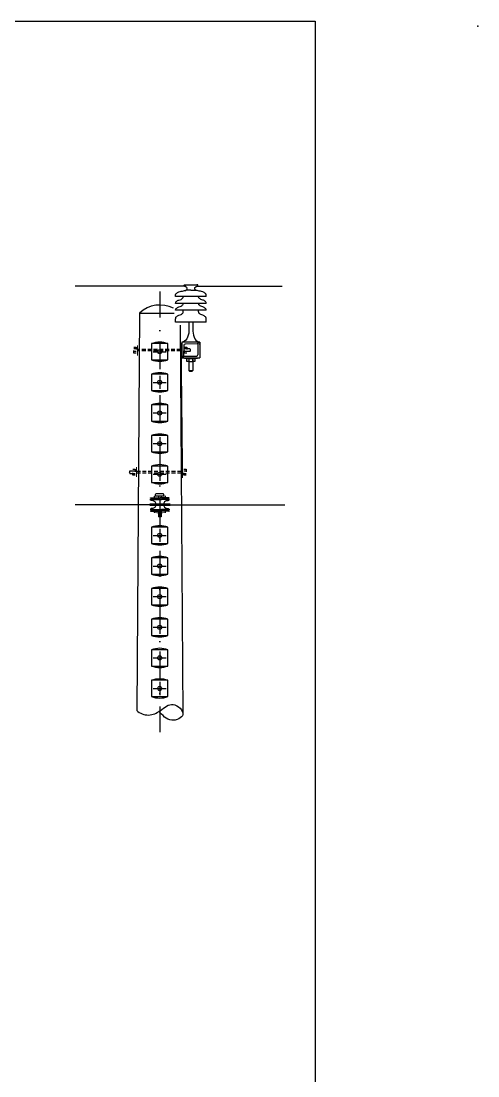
# Model space of a CAD drawing. Header units: millimetres. Extents: x 2635 to 48045, y -9970 to 7555.
# Drawn here: x 33403 to 35640, y 2233 to 7402 of the extents above; entities that cross this region are included whole.
import ezdxf

# ---------------------------------------------------------------- set-up
doc = ezdxf.new("R2010")
doc.units = ezdxf.units.MM
for name, pattern in [('ACAD_ISO03W100', [30, 12, -18]), ('DASHDOTX2', [50.8, 25.4, -12.7, 0, -12.7]), ('DASHED2', [9.525, 6.35, -3.175])]:
    doc.linetypes.add(name, pattern=pattern)

msp = doc.modelspace()

# ---------------------------------------------------------------- hatches: boundary and pattern name
h = msp.add_hatch(color=256)
h.paths.add_polyline_path([(34278.218, 5826.092, 0.79120144), (34269.073, 5823.93, 0.79120144), (34278.218, 5821.769)])
h.paths.add_polyline_path([(34190.82, 5756.369, 1), (34198.739, 5756.369, 1)])

# ---------------------------------------------------------------- linework, layer by layer
at = {"color": 2}
for p, q in [((30093.997, 7401.837), (34843.997, 7401.837)), ((34843.997, 7401.837), (34843.997, 401.837))]:
    msp.add_line(p, q, dxfattribs=at)
at = {"color": 7}
for p, q in [((34203.597, 6102.169), (33667.814, 6102.169)), ((34265.828, 6102.169), (34681.736, 6102.169)), ((34056.204, 5031.308), (33667.814, 5031.308)), ((34107.584, 5031.308), (34695.043, 5031.308))]:
    msp.add_line(p, q, dxfattribs=at)
for p, q in [((34216.926, 6109.15), (34268.144, 6109.15)), ((33982.517, 5971.361), (33969.648, 4023.34)), ((33982.517, 5971.361), (34153.52, 5971.361)), ((34182.553, 5911.321), (34195.447, 4003.893)), ((34190.836, 5828.849), (34190.836, 5826.602)), ((34189.908, 5751.602), (34278.218, 5751.602)), ((34224.712, 5690.093), (34227.712, 5687.093)), ((34224.712, 5690.093), (34244.712, 5690.093)), ((34244.712, 5690.093), (34241.712, 5687.093))]:
    msp.add_line(p, q)
at = {"color": 140, "linetype": 'DASHDOTX2', "ltscale": 5}
msp.add_line((34082.517, 6076.615), (34082.517, 3911.092), dxfattribs=at)
at = {"linetype": 'ByBlock'}
for p, q in [((34224.712, 5926.602), (34224.712, 5883.126)), ((34244.712, 5926.602), (34244.712, 5883.126))]:
    msp.add_line(p, q, dxfattribs=at)
at = {"color": 140, "linetype": 'ACAD_ISO03W100'}
for p, q in [((33966.028, 5795.17), (33955.461, 5795.17)), ((33967.271, 5783.368), (33954.84, 5783.368)), ((34200.498, 5197.341), (34212.929, 5197.341)), ((34201.741, 5185.539), (34212.308, 5185.539))]:
    msp.add_line(p, q, dxfattribs=at)
at = {"color": 140, "linetype": 'DASHED2', "ltscale": 3}
for p, q in [((34185.609, 5793.307), (33971.771, 5793.307)), ((34185.509, 5785.232), (33971.771, 5785.232)), ((34187.713, 5194.83), (33971.771, 5194.83)), ((34187.613, 5186.755), (33971.771, 5186.755))]:
    msp.add_line(p, q, dxfattribs=at)
at = {"color": 140}
for p, q in [((34082.517, 5813.361), (34082.517, 5749.361)), ((34230.292, 5795.17), (34204.321, 5795.17)), ((34230.292, 5795.17), (34232.292, 5793.17)), ((34232.292, 5785.368), (34232.292, 5793.17)), ((34278.589, 5828.849), (34278.589, 5826.602)), ((34050.517, 5781.361), (34114.517, 5781.361)), ((34198.739, 5759.102), (34262.424, 5760.607)), ((34230.292, 5783.368), (34203.699, 5783.368)), ((34224.712, 5741.724), (34224.712, 5735.192)), ((34230.292, 5783.368), (34232.292, 5785.368)), ((34244.712, 5741.724), (34244.712, 5735.192)), ((34226.712, 5733.192), (34242.712, 5733.192)), ((34082.517, 5663.361), (34082.517, 5599.361)), ((34050.517, 5631.361), (34114.517, 5631.361)), ((34050.517, 5481.361), (34114.517, 5481.361)), ((34082.517, 5513.361), (34082.517, 5449.361)), ((34050.517, 5331.361), (34114.517, 5331.361)), ((34082.517, 5363.361), (34082.517, 5299.361)), ((33936.228, 5197.341), (33934.228, 5195.341)), ((33934.228, 5195.341), (33934.228, 5187.539)), ((33936.228, 5185.539), (33934.228, 5187.539)), ((33936.228, 5197.341), (33962.82, 5197.341)), ((33936.228, 5185.539), (33962.198, 5185.539)), ((34050.517, 5181.361), (34114.517, 5181.361)), ((34082.517, 5213.361), (34082.517, 5149.361)), ((34037.776, 5065.886), (34084.321, 5065.886)), ((34055.623, 5074.357), (34055.623, 5065.886)), ((34075.913, 5074.357), (34075.913, 5065.886)), ((34127.242, 5065.886), (34084.321, 5065.886)), ((34089.105, 5074.357), (34089.105, 5065.886)), ((34108.558, 5074.614), (34108.558, 5065.886)), ((34034.482, 5036.158), (34133.406, 5036.158)), ((34034.482, 5029.568), (34133.406, 5029.568)), ((34036.771, 5056.862), (34090.214, 5056.862)), ((34038.059, 5063.972), (34082.509, 5063.972)), ((34126.958, 5063.972), (34082.509, 5063.972)), ((34128.247, 5056.862), (34090.214, 5056.862)), ((34036.771, 5008.783), (34090.214, 5008.783)), ((34037.776, 4999.759), (34084.321, 4999.759)), ((34038.059, 5001.673), (34082.509, 5001.673)), ((34055.623, 4999.759), (34055.623, 4993.287)), ((34075.913, 4999.759), (34075.913, 4972.862)), ((34089.105, 4972.862), (34075.913, 4972.862)), ((34126.958, 5001.673), (34082.509, 5001.673)), ((34127.242, 4999.759), (34084.321, 4999.759)), ((34089.105, 4999.759), (34089.105, 4972.862)), ((34128.247, 5008.783), (34090.214, 5008.783)), ((34108.558, 4999.759), (34108.558, 4992.574)), ((34082.517, 4913.361), (34082.517, 4849.361)), ((34050.517, 4881.361), (34114.517, 4881.361)), ((34082.517, 4763.361), (34082.517, 4699.361)), ((34050.517, 4731.361), (34114.517, 4731.361)), ((34082.517, 4613.361), (34082.517, 4549.361)), ((34050.517, 4581.361), (34114.517, 4581.361)), ((34082.517, 4463.361), (34082.517, 4399.361)), ((34050.517, 4431.361), (34114.517, 4431.361)), ((34082.517, 4313.361), (34082.517, 4249.361)), ((34050.517, 4281.361), (34114.517, 4281.361)), ((34082.517, 4163.361), (34082.517, 4099.361)), ((34050.517, 4131.361), (34114.517, 4131.361))]:
    msp.add_line(p, q, dxfattribs=at)
at = {"linetype": 'Continuous'}
for p, q in [((34190.836, 5828.849), (34189.908, 5751.602)), ((34278.218, 5828.849), (34278.218, 5751.602))]:
    msp.add_line(p, q, dxfattribs=at)
at = {"color": 140, "linetype": 'Continuous'}
msp.add_line((34269.387, 5819.102), (34268.281, 5766.479), dxfattribs=at)
at = {"linetype": 'DASHDOTX2'}
msp.add_line((34227.712, 5687.093), (34241.712, 5687.093), dxfattribs=at)
for points in [[(34215.84, 6092.597, 0.33742366), (34205.947, 6101.52, -0.21105738), (34201.281, 6104.063, -0.34013476), (34201.281, 6109.15, -0.24626391), (34203.119, 6109.998), (34263.366, 6109.998)], [(34253.585, 6092.597, -0.33742366), (34263.478, 6101.52, 0.21105738), (34268.144, 6104.063, 0.34013476), (34268.144, 6109.15, 0.24626391), (34266.306, 6109.998), (34263.366, 6109.998)], [(34159.712, 6052.022), (34159.512, 6056.478, -0.14887462), (34161.671, 6064.946, -0.06685663), (34165.517, 6069.216, -0.06371024), (34170.111, 6072.205, -0.04467711), (34176.627, 6074.661, -0.03200233), (34188.053, 6077.943, -0.01374007), (34209.121, 6082.09, 0.29109305), (34215.626, 6088.113, 0.13074651), (34215.84, 6090.995, -0.09328321), (34215.84, 6092.597, -0.75340288)], [(34159.712, 6018.493), (34159.897, 6020.126, -0.12238138), (34161.671, 6024.897, -0.06685663), (34165.517, 6029.167, -0.06371024), (34170.111, 6032.156, -0.04467711), (34176.627, 6034.612, 0.04436828), (34186.563, 6038.348, 0.07946042), (34192.866, 6042.726, 0.11834854), (34196.284, 6048.064, 0.13074651), (34196.498, 6050.946, -0.06250512), (34196.432, 6052.022, -0.06250512)], [(34234.757, 6083.28), (34214.974, 6083.28, 0.03315086), (34212.968, 6083.147, 0.01624071), (34211.568, 6082.914, 0.09165183), (34210.985, 6082.681, -0.0498847), (34210.597, 6082.487, -0.64695834)], [(34234.668, 6083.28), (34254.451, 6083.28, -0.03315086), (34256.457, 6083.147, -0.01624071), (34257.856, 6082.914, -0.09165183), (34258.44, 6082.681, 0.0498847), (34258.828, 6082.487, 0.64695834)], [(34309.712, 6052.022), (34309.913, 6056.478, 0.14887462), (34307.754, 6064.946, 0.06685663), (34303.908, 6069.216, 0.06371024), (34299.314, 6072.205, 0.04467711), (34292.797, 6074.661, 0.03200233), (34281.372, 6077.943, 0.01374007), (34260.304, 6082.09, -0.29109305), (34253.798, 6088.113, -0.13074651), (34253.585, 6090.995, 0.09328321), (34253.585, 6092.597, 0.75340288)], [(34309.712, 6018.493), (34309.528, 6020.126, 0.12238138), (34307.754, 6024.897, 0.06685663), (34303.908, 6029.167, 0.06371024), (34299.314, 6032.156, 0.04467711), (34292.797, 6034.612, -0.04436828), (34282.862, 6038.348, -0.07946042), (34276.559, 6042.726, -0.11834854), (34273.141, 6048.064, -0.13074651), (34272.927, 6050.946, 0.06250512), (34272.993, 6052.022, 0.06250512)], [(34159.712, 5984.963), (34159.897, 5986.597, -0.12238138), (34161.671, 5991.367, -0.06685663), (34165.517, 5995.638, -0.06371024), (34170.111, 5998.627, -0.04467711), (34176.627, 6001.082, 0.04436828), (34186.563, 6004.819, 0.07946042), (34192.866, 6009.196, 0.11834854), (34196.284, 6014.534, 0.13074651), (34196.498, 6017.417, -0.06250512), (34196.432, 6018.493, -0.06250512)], [(34309.712, 5984.963), (34309.528, 5986.597, 0.12238138), (34307.754, 5991.367, 0.06685663), (34303.908, 5995.638, 0.06371024), (34299.314, 5998.627, 0.04467711), (34292.797, 6001.082, -0.04436828), (34282.862, 6004.819, -0.07946042), (34276.559, 6009.196, -0.11834854), (34273.141, 6014.534, -0.13074651), (34272.927, 6017.417, 0.06250512), (34272.993, 6018.493, 0.06250512)], [(34159.712, 5926.602), (34159.897, 5941.073, -0.06401041), (34161.671, 5950.642, -0.06685663), (34165.517, 5954.912, -0.06371024), (34170.111, 5957.901, -0.04467711), (34176.627, 5960.357, 0.04436828), (34186.563, 5964.093, 0.07946042), (34192.866, 5968.47, 0.11834854), (34196.284, 5973.808, 0.03748724), (34196.498, 5983.887, -0.06250512), (34196.432, 5984.963, -0.06250512)], [(34309.712, 5926.602), (34309.528, 5941.073, 0.06401041), (34307.754, 5950.642, 0.06685663), (34303.908, 5954.912, 0.06371024), (34299.314, 5957.901, 0.04467711), (34292.797, 5960.357, -0.04436828), (34282.862, 5964.093, -0.07946042), (34276.559, 5968.47, -0.11834854), (34273.141, 5973.808, -0.03748724), (34272.927, 5983.887, 0.06250512), (34272.993, 5984.963, 0.06250512)]]:
    msp.add_lwpolyline(points, format="xyb")
for points in [[(34309.712, 6052.022), (34159.712, 6052.022)], [(34309.712, 6018.493), (34159.712, 6018.493)], [(34309.712, 5984.963), (34159.712, 5984.963)], [(34309.712, 5926.602), (34159.712, 5926.602)], [(34278.589, 5828.849), (34190.836, 5828.849)], [(34224.712, 5735.192), (34224.712, 5690.093)], [(34244.712, 5735.192), (34244.712, 5690.093)]]:
    msp.add_lwpolyline(points)
at = {"color": 140, "linetype": 'ACAD_ISO03W100'}
for points in [[(33966.649, 5775.293), (33955.461, 5775.293), (33955.461, 5803.867), (33966.649, 5803.867)], [(34215.509, 5775.293), (34204.321, 5775.293), (34204.321, 5803.867), (34215.509, 5803.867)], [(33951.01, 5205.416), (33962.198, 5205.416), (33962.198, 5176.843), (33951.01, 5176.843)], [(34201.119, 5205.416), (34212.308, 5205.416), (34212.308, 5176.843), (34201.119, 5176.843)]]:
    msp.add_lwpolyline(points, close=True, dxfattribs=at)
at = {"const_width": 5}
msp.add_lwpolyline([(33973.242, 5812.937), (33973.242, 5762.623)], dxfattribs=at)
at = {"color": 140}
for points in [[(34042.517, 5741.361), (34122.517, 5741.361), (34122.517, 5821.361), (34042.517, 5821.361)], [(34204.02, 5751.162), (34266.813, 5751.162), (34266.813, 5748.668), (34204.02, 5748.668)], [(34042.517, 5591.361), (34122.517, 5591.361), (34122.517, 5671.361), (34042.517, 5671.361)], [(34042.517, 5441.361), (34122.517, 5441.361), (34122.517, 5521.361), (34042.517, 5521.361)], [(34042.517, 5291.361), (34122.517, 5291.361), (34122.517, 5371.361), (34042.517, 5371.361)], [(34042.517, 5141.361), (34122.517, 5141.361), (34122.517, 5221.361), (34042.517, 5221.361)], [(34042.517, 4841.361), (34122.517, 4841.361), (34122.517, 4921.361), (34042.517, 4921.361)], [(34042.517, 4691.361), (34122.517, 4691.361), (34122.517, 4771.361), (34042.517, 4771.361)], [(34042.517, 4541.361), (34122.517, 4541.361), (34122.517, 4621.361), (34042.517, 4621.361)], [(34042.517, 4391.361), (34122.517, 4391.361), (34122.517, 4471.361), (34042.517, 4471.361)], [(34042.517, 4241.361), (34122.517, 4241.361), (34122.517, 4321.361), (34042.517, 4321.361)], [(34042.517, 4091.361), (34122.517, 4091.361), (34122.517, 4171.361), (34042.517, 4171.361)]]:
    msp.add_lwpolyline(points, close=True, dxfattribs=at)
at = {"lineweight": 30, "const_width": 5}
for points in [[(34187.425, 5824.168), (34194.47, 5163.303)], [(33967.793, 5217.218), (33967.793, 5166.905)]]:
    msp.add_lwpolyline(points, dxfattribs=at)
at = {"color": 140}
for points in [[(34269.684, 5820.9), (34206.236, 5819.249, 0.39777321), (34200.394, 5813.434), (34198.739, 5759.102)], [(34224.712, 5748.255), (34224.712, 5735.192, -0.41421356), (34222.712, 5733.192), (34216.712, 5733.192, -0.41421356), (34214.712, 5735.192), (34214.712, 5746.255, -0.41421356), (34216.712, 5748.255), (34252.712, 5748.255, -0.41421356), (34254.712, 5746.255), (34254.712, 5735.192, -0.41421356), (34252.712, 5733.192), (34246.712, 5733.192, -0.41421356), (34244.712, 5735.192), (34244.712, 5748.255)], [(34037.776, 5065.886), (34037.475, 5065.886, 0.09683689), (34037.097, 5065.812, 0.07464084), (34036.923, 5065.709, 0.08229599), (34036.846, 5065.622, 0.08592884), (34036.796, 5065.499, 0.0153493), (34036.769, 5065.353, 0.07711865), (34036.769, 5065.238, -2.46031654)], [(34127.242, 5065.886), (34127.543, 5065.886, -0.09683689), (34127.921, 5065.812, -0.07464084), (34128.095, 5065.709, -0.08229599), (34128.172, 5065.622, -0.08592884), (34128.222, 5065.499, -0.0153493), (34128.249, 5065.353, -0.07711865), (34128.249, 5065.238, 2.46031654)], [(34037.776, 5063.965), (34037.475, 5063.965, -0.09683689), (34037.097, 5064.039, -0.07464084), (34036.923, 5064.142, -0.08229599), (34036.846, 5064.229, -0.08592884), (34036.796, 5064.352, -0.0153493), (34036.769, 5064.498, -0.01202819), (34036.769, 5065.238, 2.46031654)], [(34047.302, 5051.863), (34045.808, 5052.171), (34041.081, 5053.096, -0.09983987), (34038.101, 5054.328, -0.13496393), (34037.131, 5055.454, -0.1191654), (34036.767, 5057.195, 1.22829566)], [(34036.767, 5057.195), (34036.767, 5057.433, -0.17934795), (34036.958, 5057.949, -0.05505903), (34037.238, 5058.21, -0.09947576), (34037.776, 5058.466, 0.00639688), (34038.185, 5058.573, 0.41185403)], [(34117.716, 5051.863), (34119.21, 5052.171), (34123.937, 5053.096, 0.09983987), (34126.917, 5054.328, 0.13496393), (34127.887, 5055.454, 0.1191654), (34128.251, 5057.195, -1.22829566)], [(34128.251, 5057.195), (34128.251, 5057.433, 0.17934795), (34128.06, 5057.949, 0.05505903), (34127.78, 5058.21, 0.09947576), (34127.242, 5058.466, -0.00639688), (34126.833, 5058.573, -0.41185403)], [(34127.242, 5063.965), (34127.543, 5063.965, 0.09683689), (34127.921, 5064.039, 0.07464084), (34128.095, 5064.142, 0.08229599), (34128.172, 5064.229, 0.08592884), (34128.222, 5064.352, 0.0153493), (34128.249, 5064.498, 0.01202819), (34128.249, 5065.238, -2.46031654)], [(34047.302, 5013.782), (34045.808, 5013.474), (34041.081, 5012.55, 0.09983987), (34038.101, 5011.318, 0.13496393), (34037.131, 5010.191, 0.1191654), (34036.767, 5008.45, -1.22829566)], [(34037.776, 5001.68), (34037.475, 5001.68, 0.09683689), (34037.097, 5001.606, 0.07464084), (34036.923, 5001.503, 0.08229599), (34036.846, 5001.416, 0.08592884), (34036.796, 5001.294, 0.0153493), (34036.769, 5001.147, 0.01202819), (34036.769, 5000.408, -2.46031654)], [(34037.776, 4999.759), (34037.475, 4999.759, -0.09683689), (34037.097, 4999.833, -0.07464084), (34036.923, 4999.936, -0.08229599), (34036.846, 5000.024, -0.08592884), (34036.796, 5000.146, -0.0153493), (34036.769, 5000.292, -0.07711865), (34036.769, 5000.408, 2.46031654)], [(34036.767, 5008.45), (34036.767, 5008.212, 0.17934795), (34036.958, 5007.696, 0.05505903), (34037.238, 5007.435, 0.09947576), (34037.776, 5007.18, -0.00639688), (34038.185, 5007.072, -0.41185403)], [(34117.716, 5013.782), (34119.21, 5013.474), (34123.937, 5012.55, -0.09983987), (34126.917, 5011.318, -0.13496393), (34127.887, 5010.191, -0.1191654), (34128.251, 5008.45, 1.22829566)], [(34128.251, 5008.45), (34128.251, 5008.212, -0.17934795), (34128.06, 5007.696, -0.05505903), (34127.78, 5007.435, -0.09947576), (34127.242, 5007.18, 0.00639688), (34126.833, 5007.072, 0.41185403)], [(34127.242, 5001.68), (34127.543, 5001.68, -0.09683689), (34127.921, 5001.606, -0.07464084), (34128.095, 5001.503, -0.08229599), (34128.172, 5001.416, -0.08592884), (34128.222, 5001.294, -0.0153493), (34128.249, 5001.147, -0.01202819), (34128.249, 5000.408, 2.46031654)], [(34127.242, 4999.759), (34127.543, 4999.759, 0.09683689), (34127.921, 4999.833, 0.07464084), (34128.095, 4999.936, 0.08229599), (34128.172, 5000.024, 0.08592884), (34128.222, 5000.146, 0.0153493), (34128.249, 5000.292, 0.07711865), (34128.249, 5000.408, -2.46031654)]]:
    msp.add_lwpolyline(points, format="xyb", dxfattribs=at)
for points, const_width in [([(34055.623, 5074.357), (34108.125, 5074.357)], 3.5), ([(34108.125, 4993.472), (34054.41, 4993.472)], 3.5), ([(34096.384, 4987.653), (34067.997, 4987.653)], 1.4)]:
    msp.add_lwpolyline(points, dxfattribs=dict(at, const_width=const_width))
msp.add_lwpolyline([(34098.735, 5084.783), (34064.676, 5084.783, 0.41421356), (34060.476, 5080.583), (34060.476, 5075.812), (34102.935, 5075.812), (34102.935, 5080.583, 0.41421356)], format="xyb", close=True, dxfattribs=at)
for centre, radius in [((34082.517, 5781.361), 10), ((34273.901, 5823.93), 4.828), ((34194.78, 5756.369), 3.959), ((34082.517, 5631.361), 10), ((34082.517, 5481.361), 10), ((34082.517, 5331.361), 10), ((34082.517, 5181.361), 10), ((34082.517, 4881.361), 10), ((34082.517, 4731.361), 10), ((34082.517, 4581.361), 10), ((34082.517, 4431.361), 10), ((34082.517, 4281.361), 10), ((34082.517, 4131.361), 10)]:
    msp.add_circle(centre, radius, dxfattribs=at)
msp.add_arc((34082.998, 5861.791), 148.668, 63.31015, 132.522243)
for centre, radius, start, end in [((34082.517, 5707.286), 120.885, 70.676972, 109.323028), ((34082.517, 5855.436), 120.885, 250.676972, 289.323028), ((34262.282, 5766.605), 6, 271.353514, 358.796193), ((34226.712, 5735.192), 2, 180, 270), ((34242.712, 5735.192), 2, 270, 0), ((34082.517, 5557.286), 120.885, 70.676972, 109.323028), ((34082.517, 5705.436), 120.885, 250.676972, 289.323028), ((34082.517, 5407.286), 120.885, 70.676972, 109.323028), ((34082.517, 5555.436), 120.885, 250.676972, 289.323028), ((34082.517, 5257.286), 120.885, 70.676972, 109.323028), ((34082.517, 5405.436), 120.885, 250.676972, 289.323028), ((34082.517, 5107.286), 120.885, 70.676972, 109.323028), ((34082.517, 5255.436), 120.885, 250.676972, 289.323028), ((34037.986, 5061.27), 2.704, 274.222327, 94.463067), ((34044.44, 5031.961), 20.108, 2.457446, 81.81643), ((34044.44, 5033.685), 20.108, 278.18357, 357.542554), ((34120.578, 5031.961), 20.108, 98.18357, 177.542554), ((34120.578, 5033.685), 20.108, 182.457446, 261.81643), ((34127.032, 5061.27), 2.704, 85.536933, 265.777673), ((34037.986, 5004.376), 2.704, 265.536933, 85.777673), ((34127.032, 5004.376), 2.704, 94.222327, 274.463067), ((34082.517, 4807.286), 120.885, 70.676972, 109.323028), ((34082.517, 4955.436), 120.885, 250.676972, 289.323028), ((34082.517, 4657.286), 120.885, 70.676972, 109.323028), ((34082.517, 4805.436), 120.885, 250.676972, 289.323028), ((34082.517, 4507.286), 120.885, 70.676972, 109.323028), ((34082.517, 4655.436), 120.885, 250.676972, 289.323028), ((34082.517, 4357.286), 120.885, 70.676972, 109.323028), ((34082.517, 4505.436), 120.885, 250.676972, 289.323028), ((34082.517, 4207.286), 120.885, 70.676972, 109.323028), ((34082.517, 4355.436), 120.885, 250.676972, 289.323028), ((34082.517, 4057.286), 120.885, 70.676972, 109.323028), ((34082.517, 4205.436), 120.885, 250.676972, 289.323028)]:
    msp.add_arc(centre, radius, start, end, dxfattribs=at)
at = {"extrusion": (0, 0, -1)}
msp.add_ellipse((34190.836, 5883.126), major_axis=(0, 54.277), ratio=0.62414429, start_param=1.57079633, end_param=3.14159265, dxfattribs=at)
msp.add_ellipse((34278.589, 5883.126), major_axis=(0, 54.277), ratio=0.62414429, start_param=1.57079633, end_param=3.14159265)
at = {"color": 140, "start_tangent": (0.71338045, -0.70077695), "end_tangent": (-0.78851129, 0.61502028)}
msp.add_spline([(33969.648, 4023.34), (34027.457, 4001.323), (34085.786, 4023.344), (34148.003, 4053.137), (34195.447, 4003.893), (34141.522, 3975.416), (34076.712, 4018.162)], degree=3, dxfattribs=at)
at = {"color": 2}
msp.add_point((35640.404, 7376.905), dxfattribs=at)

doc.saveas('drawing.dxf')
